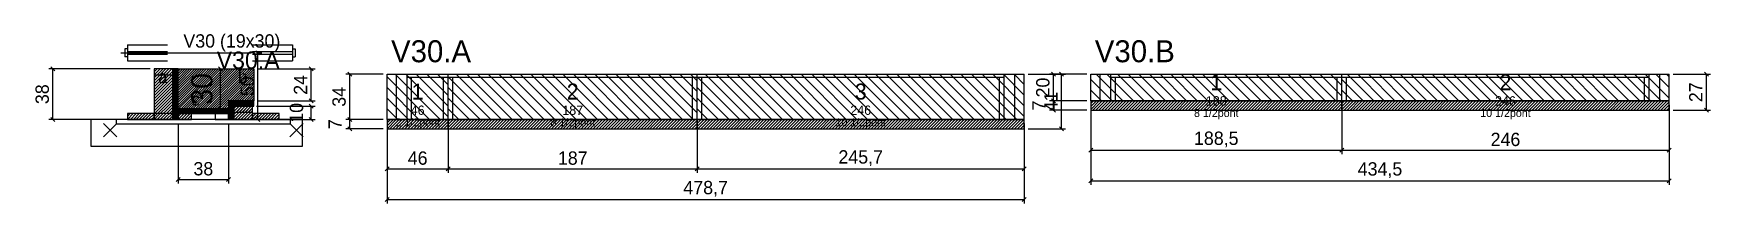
# Model space of a CAD drawing. Extents: x -69 to 1191, y -97 to 31.
import ezdxf
from ezdxf.enums import TextEntityAlignment as Align

# ---------------------------------------------------------------- set-up
doc = ezdxf.new("R2010")
doc.units = 0
for name, color, linetype in [('5', 5, 'Continuous'), ('barrote', 126, 'Continuous'), ('CONCRETO', 251, 'Continuous'), ('COTA', 241, 'Continuous'), ('Cota Seção (2x)', 241, 'Continuous'), ('detalhes', 7, 'Continuous'), ('Hachura', 251, 'Continuous'), ('Madeira', 126, 'Continuous'), ('NOMENCLATURA', 7, 'Continuous'), ('Painéis', 200, 'Continuous'), ('presilha', 224, 'Continuous'), ('Reaproveitamento', 30, 'Continuous'), ('SARR_2.2x7', 40, 'Continuous'), ('SARR_3.5x7', 81, 'Continuous'), ('SCO-___-LAJ', 224, 'Continuous'), ('TENSOR', 224, 'Continuous'), ('texto', 7, 'Continuous'), ('Texto Seção', 7, 'Continuous')]:
    doc.layers.add(name, color=color, linetype=linetype)
doc.dimstyles.new('PAINEL', dxfattribs={"dimtxt": 10, "dimasz": 3, "dimexe": 3, "dimexo": 3, "dimgap": 3, "dimtad": 1, "dimblk": 'OBLIQUE', "dimblk1": 'OBLIQUE', "dimcen": 2.5, "dimclrd": 4, "dimclre": 4, "dimclrt": 240, "dimazin": 3, "dimtfac": 1, "dimtmove": 0, "dimatfit": 3})
doc.dimstyles.new('SECAO2X', dxfattribs={"dimtxt": 16, "dimasz": 3, "dimexe": 3, "dimexo": 3, "dimgap": 3, "dimtad": 1, "dimblk": 'OBLIQUE', "dimblk1": 'OBLIQUE', "dimcen": 2.5, "dimclrd": 4, "dimclre": 4, "dimclrt": 240, "dimazin": 3, "dimtfac": 1, "dimtmove": 0, "dimatfit": 3})

# ---------------------------------------------------------------- blocks, each defined once
blk = doc.blocks.new('_OBLIQUE')
at = {"color": 0, "linetype": 'BYBLOCK'}
blk.add_line((-0.5, -0.5), (0.5, 0.5), dxfattribs=at)

msp = doc.modelspace()

# ---------------------------------------------------------------- hatches: boundary and pattern name
at = {"layer": 'COTA'}
h = msp.add_hatch(dxfattribs=at)
h.set_pattern_fill('ANSI31', scale=0.4)
h.paths.add_polyline_path([(40, -26), (40, 4), (97, 4), (97, -20), (78, -20), (78, -26)])
h = msp.add_hatch(dxfattribs=at)
h.set_pattern_fill('ANSI31', scale=0.5)
h.paths.add_polyline_path([(725.7, -27), (914.2, -27), (914.2, -20), (725.7, -20)])
h = msp.add_hatch(dxfattribs=at)
h.set_pattern_fill('ANSI31', scale=0.5)
h.paths.add_polyline_path([(914.2, -27), (1160.2, -27), (1160.2, -20), (914.2, -20)])
h = msp.add_hatch(dxfattribs=at)
h.set_pattern_fill('ANSI31', scale=0.5)
h.paths.add_polyline_path([(197, -41), (243, -41), (243, -34), (197, -34)])
h = msp.add_hatch(dxfattribs=at)
h.set_pattern_fill('ANSI31', scale=0.5)
h.paths.add_polyline_path([(243, -41), (430, -41), (430, -34), (243, -34)])
h = msp.add_hatch(dxfattribs=at)
h.set_pattern_fill('ANSI31', scale=0.5)
h.paths.add_polyline_path([(430, -41), (675.7, -41), (675.7, -34), (430, -34)])
at = {"layer": 'Hachura'}
h = msp.add_hatch(dxfattribs=at)
h.set_pattern_fill('ANSI31', scale=0.5)
h.paths.add_polyline_path([(22, -34), (36, -34), (36, 4), (22, 4)])
h = msp.add_hatch(dxfattribs=at)
h.set_pattern_fill('ANSI31', scale=0.5)
h.paths.add_polyline_path([(22, -0.4), (36, -0.4), (36, 4), (22, 4)])
h = msp.add_hatch(dxfattribs=at)
h.set_pattern_fill('SOLID')
h.paths.add_polyline_path([(36, -34), (40, -34), (40, 4), (36, 4)])
h = msp.add_hatch(dxfattribs=at)
h.set_pattern_fill('SOLID')
h.paths.add_polyline_path([(78, -24), (97, -24), (97, -20), (78, -20)])
h = msp.add_hatch(dxfattribs=at)
h.set_pattern_fill('SOLID')
h.paths.add_polyline_path([(78, -34), (82, -34), (82, -24), (78, -24)])
h = msp.add_hatch(dxfattribs=at)
h.set_pattern_fill('ANSI31', scale=0.5)
h.paths.add_polyline_path([(82, -34), (96, -34), (96, -24), (82, -24)])
h = msp.add_hatch(dxfattribs=at)
h.set_pattern_fill('ANSI31', scale=0.5)
h.paths.add_polyline_path([(82, -28.4), (96, -28.4), (96, -24), (82, -24)])
h = msp.add_hatch(dxfattribs=at)
h.set_pattern_fill('ANSI31', scale=0.5)
h.paths.add_polyline_path([(2, -34), (22, -34), (22, -29.6), (2, -29.6)])
h = msp.add_hatch(dxfattribs=at)
h.set_pattern_fill('SOLID')
h.paths.add_polyline_path([(40, -29.6), (78, -29.6), (78, -26), (40, -26)])
h = msp.add_hatch(dxfattribs=at)
h.set_pattern_fill('ANSI31', scale=0.5)
h.paths.add_polyline_path([(40, -34), (50, -34), (50, -29.6), (40, -29.6)])
h = msp.add_hatch(dxfattribs=at)
h.set_pattern_fill('ANSI31', scale=0.5)
h.paths.add_polyline_path([(96, -34), (116, -34), (116, -29.6), (96, -29.6)])

# ---------------------------------------------------------------- linework, layer by layer
for p, q in [((0, 19), (0, 13)), ((2, 19), (0, 19)), ((2, 13), (0, 13)), ((2, 22), (32, 22)), ((2, 22), (2, 10)), ((2, 17), (32, 17)), ((2, 15), (32, 15)), ((96, 22), (126, 22)), ((96, 17), (126, 17)), ((96, 15), (126, 15)), ((126, 22), (126, 10)), ((126, 19), (128, 19)), ((126, 13), (128, 13)), ((128, 19), (128, 13)), ((2, 10), (32, 10)), ((96, 10), (126, 10))]:
    msp.add_line(p, q)
at = {"layer": 'barrote'}
msp.add_lwpolyline([(-25.5, -54), (133.5, -54), (133.5, -34), (-25.5, -34)], close=True, dxfattribs=at)
at = {"layer": 'CONCRETO'}
msp.add_lwpolyline([(40, -26), (40, 4), (97, 4), (97, -20), (78, -20), (78, -26)], close=True, dxfattribs=at)
at = {"layer": 'Madeira'}
for points in [[(22, -34), (36, -34), (36, 4), (22, 4)], [(22, -0.4), (36, -0.4), (36, 4), (22, 4)], [(82, -34), (96, -34), (96, -24), (82, -24)], [(82, -28.4), (96, -28.4), (96, -24), (82, -24)], [(2, -34), (22, -34), (22, -29.6), (2, -29.6)], [(22, -34), (36, -34), (36, -29.6), (22, -29.6)], [(40, -34), (50, -34), (50, -29.6), (40, -29.6)], [(68, -34), (78, -34), (78, -29.6), (68, -29.6)], [(96, -34), (116, -34), (116, -29.6), (96, -29.6)]]:
    msp.add_lwpolyline(points, close=True, dxfattribs=at)
at = {"layer": 'Painéis'}
for p, q in [((197, 0), (243, 0)), ((197, -34), (197, 0)), ((243, -34), (243, 0)), ((243, -34), (243, 0)), ((243, 0), (430, 0)), ((243, -34), (243, 0)), ((430, -34), (430, 0)), ((430, -34), (430, 0)), ((430, 0), (675.7, 0)), ((430, -34), (430, 0)), ((675.7, -34), (675.7, 0)), ((725.7, 0), (914.2, 0)), ((725.7, -20), (725.7, 0)), ((914.2, -20), (914.2, 0)), ((914.2, -20), (914.2, 0)), ((914.2, 0), (1160.2, 0)), ((914.2, -20), (914.2, 0)), ((1160.2, -20), (1160.2, 0)), ((725.7, -20), (914.2, -20)), ((914.2, -20), (1160.2, -20)), ((197, -34), (243, -34)), ((243, -34), (430, -34)), ((430, -34), (675.7, -34))]:
    msp.add_line(p, q, dxfattribs=at)
for points in [[(36, -34), (40, -34), (40, 4), (36, 4)], [(78, -24), (97, -24), (97, -20), (78, -20)], [(78, -34), (82, -34), (82, -24), (78, -24)], [(40, -29.6), (78, -29.6), (78, -26), (40, -26)]]:
    msp.add_lwpolyline(points, close=True, dxfattribs=at)
at = {"layer": 'presilha'}
for p, q in [((-16, -47), (-6, -37)), ((-16, -37), (-6, -47)), ((124, -47), (134, -37)), ((124, -37), (134, -47))]:
    msp.add_line(p, q, dxfattribs=at)
at = {"layer": 'Reaproveitamento', "color": 30}
for p, q in [((237, -34), (203, 0)), ((243, -32), (211, 0)), ((243, -24), (219, 0)), ((243, -16), (227, 0)), ((243, -8), (235, 0)), ((243, 0), (243, 0)), ((283, -34), (249, 0)), ((291, -34), (257, 0)), ((299, -34), (265, 0)), ((307, -34), (273, 0)), ((315, -34), (281, 0)), ((323, -34), (289, 0)), ((331, -34), (297, 0)), ((339, -34), (305, 0)), ((347, -34), (313, 0)), ((355, -34), (321, 0)), ((363, -34), (329, 0)), ((371, -34), (337, 0)), ((379, -34), (345, 0)), ((387, -34), (353, 0)), ((395, -34), (361, 0)), ((403, -34), (369, 0)), ((411, -34), (377, 0)), ((419, -34), (385, 0)), ((427, -34), (393, 0)), ((430, -29), (401, 0)), ((430, -21), (409, 0)), ((430, -13), (417, 0)), ((430, -5), (425, 0)), ((470, -34), (436, 0)), ((478, -34), (444, 0)), ((486, -34), (452, 0)), ((494, -34), (460, 0)), ((502, -34), (468, 0)), ((510, -34), (476, 0)), ((518, -34), (484, 0)), ((526, -34), (492, 0)), ((534, -34), (500, 0)), ((542, -34), (508, 0)), ((550, -34), (516, 0)), ((558, -34), (524, 0)), ((566, -34), (532, 0)), ((574, -34), (540, 0)), ((582, -34), (548, 0)), ((590, -34), (556, 0)), ((598, -34), (564, 0)), ((606, -34), (572, 0)), ((614, -34), (580, 0)), ((622, -34), (588, 0)), ((630, -34), (596, 0)), ((638, -34), (604, 0)), ((646, -34), (612, 0)), ((654, -34), (620, 0)), ((662, -34), (628, 0)), ((670, -34), (636, 0)), ((675.7, -31.7), (644, 0)), ((675.7, -23.7), (652, 0)), ((675.7, -15.7), (660, 0)), ((675.7, -7.7), (668, 0)), ((749.7, -20), (729.7, 0)), ((757.7, -20), (737.7, 0)), ((765.7, -20), (745.7, 0)), ((773.7, -20), (753.7, 0)), ((781.7, -20), (761.7, 0)), ((789.7, -20), (769.7, 0)), ((797.7, -20), (777.7, 0)), ((805.7, -20), (785.7, 0)), ((813.7, -20), (793.7, 0)), ((821.7, -20), (801.7, 0)), ((829.7, -20), (809.7, 0)), ((837.7, -20), (817.7, 0)), ((845.7, -20), (825.7, 0)), ((853.7, -20), (833.7, 0)), ((861.7, -20), (841.7, 0)), ((869.7, -20), (849.7, 0)), ((877.7, -20), (857.7, 0)), ((885.7, -20), (865.7, 0)), ((893.7, -20), (873.7, 0)), ((901.7, -20), (881.7, 0)), ((909.7, -20), (889.7, 0)), ((914.2, -16.5), (897.7, 0)), ((914.2, -8.5), (905.7, 0)), ((914.2, -0.5), (913.7, 0)), ((938.2, -20), (918.2, 0)), ((946.2, -20), (926.2, 0)), ((954.2, -20), (934.2, 0)), ((962.2, -20), (942.2, 0)), ((970.2, -20), (950.2, 0)), ((978.2, -20), (958.2, 0)), ((986.2, -20), (966.2, 0)), ((994.2, -20), (974.2, 0)), ((1002.2, -20), (982.2, 0)), ((1010.2, -20), (990.2, 0)), ((1018.2, -20), (998.2, 0)), ((1026.2, -20), (1006.2, 0)), ((1034.2, -20), (1014.2, 0)), ((1042.2, -20), (1022.2, 0)), ((1050.2, -20), (1030.2, 0)), ((1058.2, -20), (1038.2, 0)), ((1066.2, -20), (1046.2, 0)), ((1074.2, -20), (1054.2, 0)), ((1082.2, -20), (1062.2, 0)), ((1090.2, -20), (1070.2, 0)), ((1098.2, -20), (1078.2, 0)), ((1106.2, -20), (1086.2, 0)), ((1114.2, -20), (1094.2, 0)), ((1122.2, -20), (1102.2, 0)), ((1130.2, -20), (1110.2, 0)), ((1138.2, -20), (1118.2, 0)), ((1146.2, -20), (1126.2, 0)), ((1154.2, -20), (1134.2, 0)), ((1160.2, -18), (1142.2, 0)), ((1160.2, -10), (1150.2, 0)), ((1160.2, -2), (1158.2, 0)), ((229, -34), (197, -2)), ((221, -34), (197, -10)), ((275, -34), (243, -2)), ((267, -34), (243, -10)), ((462, -34), (430, -2)), ((454, -34), (430, -10)), ((741.7, -20), (725.7, -4)), ((733.7, -20), (725.7, -12)), ((930.2, -20), (914.2, -4)), ((922.2, -20), (914.2, -12)), ((213, -34), (197, -18)), ((259, -34), (243, -18)), ((446, -34), (430, -18)), ((725.7, -20), (725.7, -20)), ((914.2, -20), (914.2, -20)), ((205, -34), (197, -26)), ((197, -34), (197, -34)), ((251, -34), (243, -26)), ((243, -34), (243, -34)), ((438, -34), (430, -26)), ((430, -34), (430, -34))]:
    msp.add_line(p, q, dxfattribs=at)
at = {"layer": 'SARR_2.2x7'}
for p, q in [((204, -34), (204, 0)), ((668.7, -34), (668.7, 0)), ((732.7, -20), (732.7, 0)), ((1153.2, -20), (1153.2, 0)), ((212, -2.2), (243, -2.2)), ((243, -2.2), (430, -2.2)), ((430, -2.2), (660.7, -2.2)), ((740.7, -2.2), (914.2, -2.2)), ((914.2, -2.2), (1145.2, -2.2))]:
    msp.add_line(p, q, dxfattribs=at)
at = {"layer": 'SARR_3.5x7'}
for p, q in [((212, -34), (212, 0)), ((243, -34), (243, 0)), ((243, -34), (243, 0)), ((430, -34), (430, 0)), ((430, -34), (430, 0)), ((660.7, -34), (660.7, 0)), ((740.7, -20), (740.7, 0)), ((914.2, -20), (914.2, 0)), ((914.2, -20), (914.2, 0)), ((1145.2, -20), (1145.2, 0)), ((215.5, -34), (215.5, -2.2)), ((239.5, -34), (239.5, -2.2)), ((246.5, -34), (246.5, -2.2)), ((426.5, -34), (426.5, -2.2)), ((433.5, -34), (433.5, -2.2)), ((657.2, -34), (657.2, -2.2)), ((744.2, -20), (744.2, -2.2)), ((910.7, -20), (910.7, -2.2)), ((917.7, -20), (917.7, -2.2)), ((1141.7, -20), (1141.7, -2.2)), ((740.7, -20), (744.2, -20)), ((910.7, -20), (914.2, -20)), ((914.2, -20), (917.7, -20)), ((1141.7, -20), (1145.2, -20)), ((212, -34), (215.5, -34)), ((239.5, -34), (243, -34)), ((243, -34), (246.5, -34)), ((426.5, -34), (430, -34)), ((430, -34), (433.5, -34)), ((657.2, -34), (660.7, -34))]:
    msp.add_line(p, q, dxfattribs=at)
at = {"layer": 'SCO-___-LAJ'}
for points in [[(725.7, -27), (914.2, -27), (914.2, -20), (725.7, -20)], [(914.2, -27), (1160.2, -27), (1160.2, -20), (914.2, -20)], [(-6.5, -37.2), (124.5, -37.2), (124.5, -34), (-6.5, -34)], [(197, -41), (243, -41), (243, -34), (197, -34)], [(243, -41), (430, -41), (430, -34), (243, -34)], [(430, -41), (675.7, -41), (675.7, -34), (430, -34)]]:
    msp.add_lwpolyline(points, close=True, dxfattribs=at)
at = {"layer": 'TENSOR'}
msp.add_line((-3, 16), (95, 16), dxfattribs=at)

# ---------------------------------------------------------------- texts
at = {"layer": '5'}
for s, height, p in [('1', 12, (819.95, -6)), ('2', 12, (1037.2, -6)), ('1', 12, (220, -13)), ('2', 12, (336.5, -13)), ('3', 12, (552.85, -13)), ('46', 7, (220, -27)), ('187', 7, (336.5, -27)), ('246', 7, (552.85, -27)), ('188', 7, (819.95, -20)), ('246', 7, (1037.2, -20))]:
    msp.add_text(s, height=height, dxfattribs=at).set_placement(p, align=Align.MIDDLE_CENTER)
at = {"layer": 'detalhes'}
for s, p in [('a', (25, -6.7)), ('b', (85, -6.7)), ('c', (50, -23.5))]:
    msp.add_text(s, height=9.6, dxfattribs=at).set_placement(p)
at = {"layer": 'NOMENCLATURA'}
for s, p in [('V30.A', (200, 9)), ('V30.B', (728.7, 9))]:
    msp.add_text(s, height=16.5, dxfattribs=at).set_placement(p)
at = {"layer": 'texto', "char_height": 6, "attachment_point": 5}
for s, insert in [('2 1/2pont', (220, -37)), ('8 1/2pont', (336.5, -37)), ('10 1/2pont', (552.85, -37)), ('8 1/2pont', (819.95, -30)), ('10 1/2pont', (1037.2, -30))]:
    msp.add_mtext(s, dxfattribs=dict(at, insert=insert))
at = {"layer": 'Texto Seção'}
for s, height, p in [('V30 (19x30)', 10, (44, 20)), ('V30.A', 13, (69, 4))]:
    msp.add_text(s, height=height, dxfattribs=at).set_placement(p)

# ---------------------------------------------------------------- dimensions: what is measured, and where the dimension line sits
at = {"layer": 'COTA'}
for base, p1, p2 in [((100, -34), (96, -34), (96, 16)), ((-54, -34), (2, -34), (22, 4)), ((140, -20), (97, -20), (97, 4)), ((169, -34), (197, -34), (197, 0)), ((703.7, -41), (675.7, -41), (675.7, 0)), ((697.7, -20), (725.7, -20), (725.7, 0)), ((1188.2, -27), (1160.2, -27), (1160.2, 0)), ((140, -34), (96, -34), (96, -24)), ((697.7, -27), (725.7, -27), (725.7, -20)), ((169, -41), (197, -41), (197, -34))]:
    msp.add_linear_dim(base=base, p1=p1, p2=p2, angle=90, dimstyle='PAINEL', dxfattribs=at).render()
for base, p1, p2 in [((725.7, -57), (725.7, -20), (914.2, -20)), ((725.7, -80), (725.7, -20), (1160.2, -20)), ((914.2, -57), (914.2, -20), (1160.2, -20)), ((40, -79), (40, -34), (78, -34)), ((197, -71), (197, -34), (243, -34)), ((197, -94), (197, -34), (675.7, -34)), ((243, -71), (243, -34), (430, -34)), ((430, -71), (430, -34), (675.7, -34))]:
    msp.add_linear_dim(base=base, p1=p1, p2=p2, dimstyle='PAINEL', dxfattribs=at).render()
at = {"layer": 'Cota Seção (2x)'}
msp.add_linear_dim(base=(72, -26), p1=(40, -26), p2=(40, 4), angle=90, dimstyle='SECAO2X', dxfattribs=at).render()

doc.saveas('drawing.dxf')
